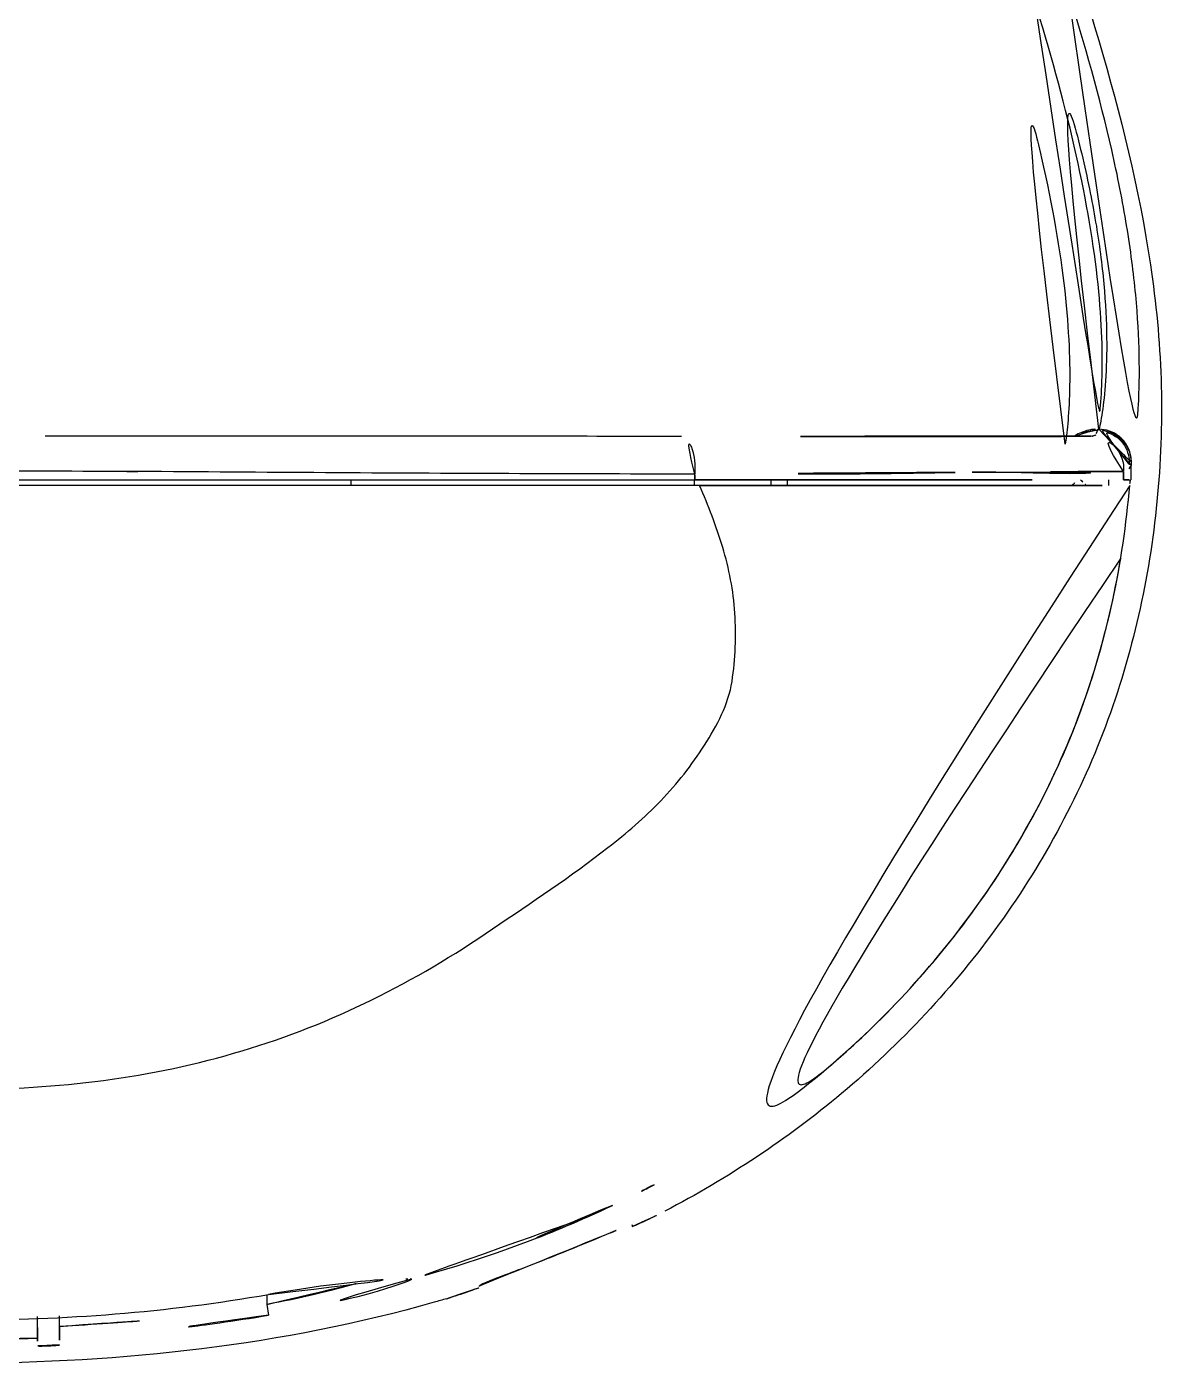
# Model space of a CAD drawing. Extents: x 16296660632 to 16296681399, y -37409619871 to -37409615168.
# Drawn here: x 16296680896.96 to 16296680930.28, y -37409615467.45 to -37409615428.23 of the extents above; entities that cross this region are included whole.
import ezdxf

# ---------------------------------------------------------------- set-up
doc = ezdxf.new("R2010")
doc.units = 0
doc.header["$LTSCALE"] = 10
doc.header["$MEASUREMENT"] = 0
doc.layers.add('1', color=7, linetype='CONTINUOUS')

msp = doc.modelspace()

# ---------------------------------------------------------------- linework, layer by layer
at = {"layer": '1', "color": 7, "linetype": 'Continuous'}
for p, q in [((16296680928.3787, -37409615440.066208), (16296680928.3787, -37409615440.065323)), ((16296680928.4118, -37409615440.066208), (16296680928.3787, -37409615440.066208)), ((16296680928.386021, -37409615440.038261), (16296680928.41959, -37409615440.038261)), ((16296680928.386021, -37409615440.065308), (16296680928.386021, -37409615440.038261)), ((16296680928.4118, -37409615440.066208), (16296680928.4118, -37409615440.065323)), ((16296680929.30752, -37409615441.059647), (16296680929.37137, -37409615441.063507)), ((16296680929.363729, -37409615441.525238), (16296680929.363729, -37409615441.090599)), ((16296680906.484369, -37409615441.685226), (16296680906.484369, -37409615441.525253)), ((16296680916.55051, -37409615441.685226), (16296680916.55051, -37409615441.525238)), ((16296680918.804371, -37409615441.685226), (16296680918.804371, -37409615441.525253)), ((16296680919.28437, -37409615441.685226), (16296680919.28437, -37409615441.525253)), ((16296680928.708179, -37409615441.685226), (16296680928.708179, -37409615441.52523)), ((16296680904.00437, -37409615465.431183), (16296680904.00437, -37409615465.720047)), ((16296680904.00437, -37409615465.720047), (16296680904.05735, -37409615466.035431)), ((16296680897.28437, -37409615466.390862), (16296680897.28437, -37409615466.077408)), ((16296680897.92437, -37409615466.363426), (16296680897.92437, -37409615466.055771))]:
    msp.add_line(p, q, dxfattribs=at)
for centre, major_axis, ratio, start_param, end_param in [((16296680928.19495, -37409615441.205238), (0, 0.96), 0.989919391, 4.639325054, 6.278197855), ((16296680916.14513, -37409615441.205238), (0, 0.96), 0.441502173, 4.55423186, 6.214181258), ((16296680908.151699, -37409615464.655502), (0.059886, 0.314346), 0.996843759, 3.137527608, 3.596753726)]:
    msp.add_ellipse(centre, major_axis=major_axis, ratio=ratio, start_param=start_param, end_param=end_param, dxfattribs=at)
for points, knots in [([(16296680921.09012, -37409615394.485237), (16296680921.082781, -37409615394.897728), (16296680921.081261, -37409615395.310387), (16296680921.123409, -37409615400.231354), (16296680921.745831, -37409615404.72757), (16296680923.179899, -37409615411.345291), (16296680923.74094, -37409615413.526894), (16296680924.97072, -37409615417.847427), (16296680925.640221, -37409615419.991127), (16296680927.735201, -37409615426.445099), (16296680929.27696, -37409615430.782913), (16296680930.096569, -37409615436.328323), (16296680930.20504, -37409615437.44355), (16296680930.27873, -37409615439.688263), (16296680930.244841, -37409615440.817963), (16296680929.94018, -37409615444.194847), (16296680929.46076, -37409615446.430023), (16296680927.907721, -37409615450.688797), (16296680926.821211, -37409615452.708473), (16296680924.16493, -37409615456.40374), (16296680922.598471, -37409615458.080353), (16296680919.27051, -37409615460.870117), (16296680917.53039, -37409615462.016327), (16296680915.68437, -37409615462.98468)], [0, 0, 0, 0, 0.016472801, 0.016472801, 0.196467094, 0.196467094, 0.28646424, 0.28646424, 0.376461386, 0.376461386, 0.556455678, 0.556455678, 0.601454252, 0.601454252, 0.646452825, 0.646452825, 0.736449971, 0.736449971, 0.826447117, 0.826447117, 0.916444263, 0.916444263, 1, 1, 1, 1]), ([(16296680927.507311, -37409615427.158432), (16296680928.00341, -37409615428.742104), (16296680928.45146, -37409615430.322304), (16296680928.969179, -37409615432.602524), (16296680929.117201, -37409615433.352982), (16296680929.350821, -37409615434.773132), (16296680929.438259, -37409615435.450432), (16296680929.619829, -37409615437.37764), (16296680929.62602, -37409615438.47702), (16296680929.534679, -37409615440.187401), (16296680929.446131, -37409615440.771858), (16296680929.37137, -37409615441.063507)], [0, 0, 0, 0, 0.25, 0.25, 0.375, 0.375, 0.5, 0.5, 0.75, 0.75, 1, 1, 1, 1]), ([(16296680926.52557, -37409615427.445236), (16296680926.968121, -37409615428.892731), (16296680927.37925, -37409615430.349716), (16296680928.00959, -37409615433.111214), (16296680928.24292, -37409615434.406563), (16296680928.500389, -37409615436.728882), (16296680928.531969, -37409615437.714203), (16296680928.505079, -37409615438.858063), (16296680928.483191, -37409615439.178902), (16296680928.43556, -37409615439.701469), (16296680928.418449, -37409615439.903648), (16296680928.386021, -37409615440.038261)], [0, 0, 0, 0, 0.25, 0.25, 0.5, 0.5, 0.75, 0.75, 0.875, 0.875, 1, 1, 1, 1]), ([(16296680928.41959, -37409615440.038261), (16296680928.492901, -37409615439.767372), (16296680928.57864, -37409615439.241524), (16296680928.66692, -37409615437.709663), (16296680928.661221, -37409615436.722397), (16296680928.483419, -37409615434.9795), (16296680928.39768, -37409615434.36557), (16296680928.168209, -37409615433.075493), (16296680928.022551, -37409615432.392113), (16296680927.51446, -37409615430.31881), (16296680927.075769, -37409615428.882477), (16296680926.59177, -37409615427.445236)], [0, 0, 0, 0, 0.25, 0.25, 0.5, 0.5, 0.625, 0.625, 0.75, 0.75, 1, 1, 1, 1]), ([(16296680927.426189, -37409615440.472733), (16296680927.463711, -37409615440.335487), (16296680927.482, -37409615440.131233), (16296680927.529329, -37409615439.606483), (16296680927.550289, -37409615439.285271), (16296680927.577141, -37409615438.137321), (16296680927.545179, -37409615437.143677), (16296680927.286131, -37409615434.803017), (16296680927.053949, -37409615433.48716), (16296680926.426861, -37409615430.677399), (16296680926.01025, -37409615429.194183), (16296680925.566429, -37409615427.711807)], [0, 0, 0, 0, 0.125, 0.125, 0.25, 0.25, 0.5, 0.5, 0.75, 0.75, 1, 1, 1, 1]), ([(16296680916.174351, -37409615440.24752), (16296680914.72863, -37409615440.247543), (16296680913.229401, -37409615440.246727), (16296680910.18734, -37409615440.246147), (16296680908.637541, -37409615440.245934), (16296680903.91081, -37409615440.245422), (16296680900.721399, -37409615440.245239), (16296680897.502069, -37409615440.245239)], [0, 0, 0, 0, 0.25, 0.25, 0.5, 0.5, 1, 1, 1, 1]), ([(16296680928.19969, -37409615440.245247), (16296680927.979389, -37409615440.245407), (16296680927.53315, -37409615440.247627), (16296680926.19157, -37409615440.247414), (16296680925.314421, -37409615440.247833), (16296680923.2265, -37409615440.248543), (16296680922.00198, -37409615440.248337), (16296680919.266581, -37409615440.247902), (16296680917.778589, -37409615440.247498), (16296680916.174351, -37409615440.24752)], [0, 0, 0, 0, 0.25, 0.25, 0.5, 0.5, 0.75, 0.75, 1, 1, 1, 1]), ([(16296680927.700331, -37409615440.238792), (16296680927.721319, -37409615440.225403), (16296680927.742661, -37409615440.212639), (16296680927.89077, -37409615440.129913), (16296680928.031309, -37409615440.080238), (16296680928.17412, -37409615440.056053), (16296680928.2159, -37409615440.048973), (16296680928.258089, -37409615440.043991), (16296680928.328871, -37409615440.039207), (16296680928.35745, -37409615440.038254), (16296680928.386021, -37409615440.038261)], [0, 0, 0, 0, 0.103473315, 0.103473315, 0.707975798, 0.707975798, 0.707975798, 0.882449713, 0.882449713, 1, 1, 1, 1]), ([(16296680928.3787, -37409615440.066208), (16296680928.23617, -37409615440.066147), (16296680928.091681, -37409615440.090851), (16296680927.88735, -37409615440.162491), (16296680927.819229, -37409615440.193359), (16296680927.75424, -37409615440.229767)], [0, 0, 0, 0, 0.658350259, 0.658350259, 1, 1, 1, 1]), ([(16296680928.234659, -37409615440.242393), (16296680928.232229, -37409615440.242813), (16296680928.22982, -37409615440.243172), (16296680928.21847, -37409615440.244652), (16296680928.20929, -37409615440.245239), (16296680928.199841, -37409615440.245247)], [0, 0, 0, 0, 0.216113607, 0.216113607, 1, 1, 1, 1]), ([(16296680928.41959, -37409615440.038261), (16296680928.52532, -37409615440.038322), (16296680928.63249, -37409615440.05658), (16296680928.83201, -37409615440.126549), (16296680928.92709, -37409615440.179207), (16296680929.027981, -37409615440.259644), (16296680929.0457, -37409615440.274857), (16296680929.14221, -37409615440.364128), (16296680929.209869, -37409615440.452408), (16296680929.31077, -37409615440.643547), (16296680929.345461, -37409615440.748993), (16296680929.36182, -37409615440.855751), (16296680929.36833, -37409615440.8983), (16296680929.372049, -37409615440.941368), (16296680929.37347, -37409615441.010773), (16296680929.37295, -37409615441.037193), (16296680929.37137, -37409615441.063507)], [0, 0, 0, 0, 0.203636088, 0.203636088, 0.407224775, 0.407224775, 0.451553259, 0.451553259, 0.659885976, 0.659885976, 0.867922557, 0.867922557, 0.867922557, 0.949862618, 0.949862618, 1, 1, 1, 1]), ([(16296680929.36376, -37409615441.0905), (16296680929.37044, -37409615440.981461), (16296680929.35849, -37409615440.869766), (16296680929.299, -37409615440.659447), (16296680929.250589, -37409615440.557922), (16296680929.12472, -37409615440.38018), (16296680929.045719, -37409615440.3013), (16296680928.86941, -37409615440.17733), (16296680928.769899, -37409615440.130096), (16296680928.6668, -37409615440.101257), (16296680928.62674, -37409615440.09005), (16296680928.585871, -37409615440.081467), (16296680928.500719, -37409615440.069382), (16296680928.456209, -37409615440.066231), (16296680928.4118, -37409615440.066208)], [0, 0, 0, 0, 0.210446106, 0.210446106, 0.42109822, 0.42109822, 0.630106991, 0.630106991, 0.8363501, 0.8363501, 0.8363501, 0.91548013, 0.91548013, 1, 1, 1, 1]), ([(16296680929.30752, -37409615441.059647), (16296680929.31143, -37409615440.994942), (16296680929.30847, -37409615440.929459), (16296680929.29871, -37409615440.865372), (16296680929.283501, -37409615440.765556), (16296680929.251169, -37409615440.666962), (16296680929.157089, -37409615440.488243), (16296680929.09399, -37409615440.405693), (16296680929.00392, -37409615440.322227), (16296680928.987391, -37409615440.307999), (16296680928.893259, -37409615440.232819), (16296680928.804541, -37409615440.183601), (16296680928.61832, -37409615440.118248), (16296680928.51827, -37409615440.101227), (16296680928.41959, -37409615440.101227)], [0, 0, 0, 0, 0.132520907, 0.132520907, 0.132520907, 0.340627185, 0.340627185, 0.54889904, 0.54889904, 0.593196012, 0.593196012, 0.7965878, 0.7965878, 1, 1, 1, 1]), ([(16296680900.227409, -37409615441.276787), (16296680898.503151, -37409615441.264191), (16296680895.04845, -37409615441.240143), (16296680891.59375, -37409615441.26416), (16296680889.87355, -37409615441.276733)], [0, 0, 0, 0, 0.500591298, 1, 1, 1, 1]), ([(16296680916.563681, -37409615441.356438), (16296680913.250891, -37409615441.351334), (16296680907.91773, -37409615441.332527), (16296680902.30064, -37409615441.291992), (16296680900.343861, -37409615441.277641), (16296680900.227409, -37409615441.276787)], [0, 0, 0, 0, 0.652897669, 0.979346504, 1, 1, 1, 1]), ([(16296680924.2033, -37409615441.30468), (16296680923.163731, -37409615441.318253), (16296680921.98661, -37409615441.342918), (16296680919.42082, -37409615441.354134), (16296680918.033079, -37409615441.346046), (16296680916.563681, -37409615441.356438)], [0, 0, 0, 0, 0.5, 0.5, 1, 1, 1, 1]), ([(16296680924.2033, -37409615441.30468), (16296680923.171209, -37409615441.310966), (16296680921.98625, -37409615441.31881), (16296680919.4168, -37409615441.336327), (16296680918.037729, -37409615441.346024), (16296680916.563681, -37409615441.356438)], [0, 0, 0, 0, 0.5, 0.5, 1, 1, 1, 1]), ([(16296680924.990681, -37409615441.300011), (16296680926.088499, -37409615441.302818), (16296680926.985821, -37409615441.347343), (16296680928.390869, -37409615441.336906), (16296680928.87923, -37409615441.279037), (16296680929.142731, -37409615441.275307)], [0, 0, 0, 0, 0.5, 0.5, 1, 1, 1, 1]), ([(16296680929.142731, -37409615441.275307), (16296680928.878349, -37409615441.279053), (16296680928.39369, -37409615441.282661), (16296680926.99136, -37409615441.290047), (16296680926.077459, -37409615441.293747), (16296680924.990681, -37409615441.300011)], [0, 0, 0, 0, 0.5, 0.5, 1, 1, 1, 1]), ([(16296680873.38224, -37409615441.685226), (16296680873.125771, -37409615442.286751), (16296680872.892059, -37409615442.89386), (16296680872.512819, -37409615444.142052), (16296680872.39006, -37409615444.783279), (16296680872.309879, -37409615446.084419), (16296680872.330111, -37409615446.749313), (16296680872.526011, -37409615448.068817), (16296680872.85638, -37409615448.700996), (16296680873.598379, -37409615449.873077), (16296680874.031139, -37409615450.428482), (16296680874.987789, -37409615451.42598), (16296680875.5124, -37409615451.875191), (16296680877.149429, -37409615453.156219), (16296680878.315701, -37409615453.916763), (16296680881.748989, -37409615456.271004), (16296680884.18734, -37409615457.500938), (16296680888.1651, -37409615458.681641), (16296680889.53294, -37409615458.969704), (16296680892.28203, -37409615459.329987), (16296680893.67524, -37409615459.413307), (16296680896.461479, -37409615459.411392), (16296680897.844959, -37409615459.326683), (16296680900.58959, -37409615458.963531), (16296680901.961519, -37409615458.672256), (16296680905.92433, -37409615457.490318), (16296680908.351721, -37409615456.262871), (16296680911.7679, -37409615453.92025), (16296680912.929079, -37409615453.162697), (16296680914.55945, -37409615451.889137), (16296680915.08695, -37409615451.439034), (16296680916.049841, -37409615450.438103), (16296680916.47377, -37409615449.89518), (16296680917.21587, -37409615448.73098), (16296680917.552811, -37409615448.111877), (16296680917.759109, -37409615446.768822), (16296680917.779739, -37409615446.10183), (16296680917.69817, -37409615444.771767), (16296680917.57061, -37409615444.122063), (16296680917.193621, -37409615442.886337), (16296680916.96154, -37409615442.283401), (16296680916.706499, -37409615441.685226)], [0, 0, 0, 0, 0.03125, 0.03125, 0.0625, 0.0625, 0.09375, 0.09375, 0.125, 0.125, 0.15625, 0.15625, 0.1875, 0.1875, 0.25, 0.25, 0.375, 0.375, 0.4375, 0.4375, 0.5, 0.5, 0.5625, 0.5625, 0.625, 0.625, 0.75, 0.75, 0.8125, 0.8125, 0.84375, 0.84375, 0.875, 0.875, 0.90625, 0.90625, 0.9375, 0.9375, 0.96875, 0.96875, 1, 1, 1, 1]), ([(16296680916.706499, -37409615441.685226), (16296680915.040609, -37409615441.685226), (16296680913.321171, -37409615441.685226), (16296680909.792179, -37409615441.685226), (16296680907.973829, -37409615441.685226), (16296680904.31539, -37409615441.685226), (16296680902.470579, -37409615441.685226), (16296680898.75787, -37409615441.685226), (16296680896.88925, -37409615441.685226), (16296680893.154591, -37409615441.685226), (16296680891.290791, -37409615441.685226), (16296680887.580721, -37409615441.685226), (16296680885.729561, -37409615441.685226), (16296680880.231899, -37409615441.685226), (16296680876.711519, -37409615441.685226), (16296680873.38224, -37409615441.685226)], [0, 0, 0, 0, 0.125, 0.125, 0.25, 0.25, 0.375, 0.375, 0.5, 0.5, 0.625, 0.625, 0.75, 0.75, 1, 1, 1, 1]), ([(16296680873.525061, -37409615441.525238), (16296680875.19438, -37409615441.525238), (16296680876.924419, -37409615441.525238), (16296680880.425529, -37409615441.525238), (16296680882.205669, -37409615441.525238), (16296680887.624041, -37409615441.525238), (16296680891.34598, -37409615441.525238), (16296680898.76515, -37409615441.525238), (16296680902.431919, -37409615441.525238), (16296680907.83699, -37409615441.525238), (16296680909.62184, -37409615441.525238), (16296680913.151939, -37409615441.525238), (16296680914.894819, -37409615441.525238), (16296680916.563681, -37409615441.525238)], [0, 0, 0, 0, 0.125, 0.125, 0.25, 0.25, 0.5, 0.5, 0.75, 0.75, 0.875, 0.875, 1, 1, 1, 1]), ([(16296680929.3244, -37409615441.685226), (16296680929.13377, -37409615443.966331), (16296680928.66371, -37409615446.179314), (16296680927.48752, -37409615449.383919), (16296680927.00923, -37409615450.43399), (16296680925.92523, -37409615452.428162), (16296680925.316641, -37409615453.381493), (16296680923.303379, -37409615456.118301), (16296680921.700649, -37409615457.787811), (16296680918.175529, -37409615460.630272), (16296680916.21977, -37409615461.833351), (16296680914.15, -37409615462.813492)], [0, 0, 0, 0, 0.25, 0.25, 0.375, 0.375, 0.5, 0.5, 0.75, 0.75, 1, 1, 1, 1]), ([(16296680916.563681, -37409615441.525238), (16296680918.226589, -37409615441.525238), (16296680919.794689, -37409615441.525238), (16296680922.610149, -37409615441.525238), (16296680923.879351, -37409615441.525238), (16296680927.176029, -37409615441.525238), (16296680928.617741, -37409615441.525238), (16296680929.142731, -37409615441.525238)], [0, 0, 0, 0, 0.25, 0.25, 0.5, 0.5, 1, 1, 1, 1]), ([(16296680916.706499, -37409615441.685226), (16296680918.53776, -37409615441.685226), (16296680920.209261, -37409615441.685226), (16296680922.482201, -37409615441.685226), (16296680923.204269, -37409615441.685226), (16296680924.5282, -37409615441.685226), (16296680925.13422, -37409615441.685226), (16296680926.78598, -37409615441.685226), (16296680927.67219, -37409615441.685226), (16296680928.89426, -37409615441.685226), (16296680929.247669, -37409615441.685226), (16296680929.3244, -37409615441.685226)], [0, 0, 0, 0, 0.25, 0.25, 0.375, 0.375, 0.5, 0.5, 0.75, 0.75, 1, 1, 1, 1]), ([(16296680927.881491, -37409615441.525642), (16296680927.89942, -37409615441.542427), (16296680927.91766, -37409615441.558899), (16296680927.955799, -37409615441.593323), (16296680927.975771, -37409615441.611214), (16296680927.99579, -37409615441.629044)], [0, 0, 0, 0, 0.478173453, 0.478173453, 1, 1, 1, 1]), ([(16296680929.142731, -37409615441.525238), (16296680929.170811, -37409615441.525238), (16296680929.19659, -37409615441.525238), (16296680929.24354, -37409615441.525238), (16296680929.2647, -37409615441.525238), (16296680929.318371, -37409615441.525238), (16296680929.345221, -37409615441.525238), (16296680929.363729, -37409615441.525238)], [0, 0, 0, 0, 0.259666725, 0.259666725, 0.519333791, 0.519333791, 1, 1, 1, 1]), ([(16296680929.06148, -37409615443.82325), (16296680928.82058, -37409615445.276917), (16296680928.457649, -37409615446.699257), (16296680927.25419, -37409615450.089729), (16296680926.238079, -37409615452.031799), (16296680923.78928, -37409615455.538307), (16296680922.34103, -37409615457.145752), (16296680919.14127, -37409615459.931473), (16296680917.42226, -37409615461.101143), (16296680915.591949, -37409615462.087151)], [0, 0, 0, 0, 0.188271247, 0.188271247, 0.462393411, 0.462393411, 0.736515575, 0.736515575, 1, 1, 1, 1]), ([(16296680913.36727, -37409615463.171463), (16296680911.865311, -37409615463.834534), (16296680910.30076, -37409615464.39106), (16296680908.542459, -37409615464.891769), (16296680908.39562, -37409615464.932671), (16296680908.2484, -37409615464.972763)], [0, 0, 0, 0, 0.916704553, 0.916704553, 1, 1, 1, 1]), ([(16296680910.24437, -37409615465.171127), (16296680910.24437, -37409615465.14856), (16296680910.508751, -37409615465.042847), (16296680911.351471, -37409615464.721336), (16296680911.922331, -37409615464.505074), (16296680913.062771, -37409615464.050491), (16296680913.61821, -37409615463.817619), (16296680914.459961, -37409615463.464287), (16296680914.724369, -37409615463.357063), (16296680914.724369, -37409615463.380928)], [0, 0, 0, 0, 0.25, 0.25, 0.5, 0.5, 0.75, 0.75, 1, 1, 1, 1]), ([(16296680914.724369, -37409615463.43058), (16296680914.724369, -37409615463.434387), (16296680914.739969, -37409615463.43074), (16296680914.799259, -37409615463.409218), (16296680914.843611, -37409615463.391113), (16296680914.95459, -37409615463.342873), (16296680915.023109, -37409615463.311836), (16296680915.17968, -37409615463.238487), (16296680915.270809, -37409615463.194519), (16296680915.468019, -37409615463.096626), (16296680915.577169, -37409615463.040916), (16296680915.68437, -37409615462.98468)], [0, 0, 0, 0, 0.186194993, 0.186194993, 0.37204864, 0.37204864, 0.563035591, 0.563035591, 0.770836828, 0.770836828, 1, 1, 1, 1]), ([(16296680904.05883, -37409615465.424294), (16296680905.10223, -37409615465.24015), (16296680906.131189, -37409615465.10704), (16296680907.666809, -37409615464.962936), (16296680908.154209, -37409615464.948021), (16296680908.235661, -37409615464.964088)], [0, 0, 0, 0, 0.5, 0.5, 1, 1, 1, 1]), ([(16296680904.00437, -37409615465.720047), (16296680904.96994, -37409615465.544342), (16296680905.90185, -37409615465.319237), (16296680906.69046, -37409615465.089867), (16296680906.77446, -37409615465.064796), (16296680906.85433, -37409615465.04039)], [0, 0, 0, 0, 0.88855998, 0.88855998, 1, 1, 1, 1]), ([(16296680908.247761, -37409615464.975166), (16296680908.228161, -37409615465.020477), (16296680907.75046, -37409615465.193207), (16296680906.20488, -37409615465.614143), (16296680905.1483, -37409615465.85218), (16296680904.05735, -37409615466.035431)], [0, 0, 0, 0, 0.5, 0.5, 1, 1, 1, 1]), ([(16296680909.28437, -37409615465.550034), (16296680909.396481, -37409615465.516953), (16296680909.509781, -37409615465.482224), (16296680909.720119, -37409615465.415329), (16296680909.820141, -37409615465.382233), (16296680909.991489, -37409615465.323219), (16296680910.06558, -37409615465.296402), (16296680910.174669, -37409615465.254402), (16296680910.212641, -37409615465.238228), (16296680910.23987, -37409615465.223503), (16296680910.24437, -37409615465.220078), (16296680910.24437, -37409615465.218117)], [0, 0, 0, 0, 0.227661473, 0.227661473, 0.45544049, 0.45544049, 0.680814191, 0.680814191, 0.89704369, 0.89704369, 1, 1, 1, 1]), ([(16296680909.28437, -37409615465.550034), (16296680909.162649, -37409615465.585953), (16296680909.04068, -37409615465.621323), (16296680904.50708, -37409615466.912354), (16296680899.775721, -37409615467.445236), (16296680890.313021, -37409615467.445236), (16296680885.581671, -37409615466.912354), (16296680881.048059, -37409615465.621323), (16296680880.92609, -37409615465.585953), (16296680880.804371, -37409615465.550034)], [0, 0, 0, 0, 0.013479131, 0.013479131, 0.5, 0.5, 0.986520869, 0.986520869, 1, 1, 1, 1]), ([(16296680886.029909, -37409615465.424294), (16296680889.009041, -37409615465.95005), (16296680892.031179, -37409615466.175827), (16296680898.054991, -37409615466.175957), (16296680901.07999, -37409615465.949997), (16296680904.05883, -37409615465.424294)], [0, 0, 0, 0, 0.5, 0.5, 1, 1, 1, 1]), ([(16296680897.28437, -37409615466.390862), (16296680897.28437, -37409615466.42672), (16296680897.28437, -37409615466.463074), (16296680897.28437, -37409615466.530746), (16296680897.28437, -37409615466.563004), (16296680897.28437, -37409615466.619003), (16296680897.28437, -37409615466.643501), (16296680897.28437, -37409615466.681473), (16296680897.28437, -37409615466.695473), (16296680897.28437, -37409615466.707787), (16296680897.28437, -37409615466.709267), (16296680897.28437, -37409615466.710739)], [0, 0, 0, 0, 0.220021765, 0.220021765, 0.440047879, 0.440047879, 0.660004936, 0.660004936, 0.879815547, 0.879815547, 1, 1, 1, 1]), ([(16296680897.92437, -37409615466.363426), (16296680897.92437, -37409615466.399323), (16296680897.92437, -37409615466.435707), (16296680897.92437, -37409615466.503441), (16296680897.92437, -37409615466.535721), (16296680897.92437, -37409615466.591751), (16296680897.92437, -37409615466.616272), (16296680897.92437, -37409615466.654251), (16296680897.92437, -37409615466.668243), (16296680897.92437, -37409615466.680527), (16296680897.92437, -37409615466.681999), (16296680897.92437, -37409615466.683472)], [0, 0, 0, 0, 0.220150336, 0.220150336, 0.440308003, 0.440308003, 0.660349159, 0.660349159, 0.880143601, 0.880143601, 1, 1, 1, 1]), ([(16296680897.92437, -37409615466.907669), (16296680897.92474, -37409615466.909393), (16296680897.91818, -37409615466.910599), (16296680897.894449, -37409615466.914093), (16296680897.876591, -37409615466.916069), (16296680897.83182, -37409615466.920113), (16296680897.804279, -37409615466.922249), (16296680897.743441, -37409615466.926331), (16296680897.709311, -37409615466.928337), (16296680897.651409, -37409615466.93132), (16296680897.627819, -37409615466.932426), (16296680897.5686, -37409615466.934937), (16296680897.53232, -37409615466.936234), (16296680897.46475, -37409615466.938148), (16296680897.432541, -37409615466.938797), (16296680897.376619, -37409615466.939407), (16296680897.35214, -37409615466.939392), (16296680897.31418, -37409615466.938713), (16296680897.300159, -37409615466.938042), (16296680897.287029, -37409615466.936501), (16296680897.28414, -37409615466.93615), (16296680897.28438, -37409615466.934624)], [0, 0, 0, 0, 0.107537969, 0.107537969, 0.215067011, 0.215067011, 0.322723158, 0.322723158, 0.430463399, 0.430463399, 0.50026359, 0.50026359, 0.607623496, 0.607623496, 0.714990595, 0.714990595, 0.822258375, 0.822258375, 0.92948495, 0.92948495, 1, 1, 1, 1])]:
    msp.add_open_spline(points, degree=3, knots=knots, dxfattribs=at)
for points, degree in [([(16296680928.234659, -37409615440.242393), (16296680928.322161, -37409615440.229279), (16296680928.38142, -37409615440.171043), (16296680928.4118, -37409615440.066208)], 3), ([(16296680928.3787, -37409615440.066208), (16296680928.349039, -37409615440.170319), (16296680928.300671, -37409615440.229187), (16296680928.234659, -37409615440.242393)], 3), ([(16296680916.563681, -37409615441.525238), (16296680916.563681, -37409615441.356438)], 1), ([(16296680924.2033, -37409615441.30468), (16296680922.12487, -37409615441.317337), (16296680919.49902, -37409615441.335693), (16296680916.563681, -37409615441.356438)], 3), ([(16296680924.990681, -37409615441.300011), (16296680924.737949, -37409615441.30146), (16296680924.475309, -37409615441.303017), (16296680924.2033, -37409615441.30468)], 3), ([(16296680929.142731, -37409615441.525238), (16296680929.142731, -37409615441.275307)], 1), ([(16296680929.363741, -37409615441.090553), (16296680929.32556, -37409615441.212349), (16296680929.251341, -37409615441.273781), (16296680929.142731, -37409615441.275307)], 3), ([(16296680927.6327, -37409615441.69976), (16296680927.69886, -37409615441.625778), (16296680927.76589, -37409615441.550117), (16296680927.83292, -37409615441.474457)], 3), ([(16296680928.015791, -37409615441.646797), (16296680928.03059, -37409615441.65992), (16296680928.04541, -37409615441.673012), (16296680928.060249, -37409615441.686073)], 3), ([(16296680929.33951, -37409615441.525307), (16296680929.331989, -37409615441.622261), (16296680929.32395, -37409615441.719193), (16296680929.315399, -37409615441.816078)], 3), ([(16296680915.36972, -37409615462.205681), (16296680915.047371, -37409615462.375893), (16296680914.72154, -37409615462.540581), (16296680914.39241, -37409615462.699837)], 3), ([(16296680914.15, -37409615462.813492), (16296680912.25079, -37409615463.708939), (16296680910.25493, -37409615464.41851), (16296680908.235661, -37409615464.964088)], 3), ([(16296680914.724369, -37409615463.380928), (16296680914.724369, -37409615463.397476), (16296680914.724369, -37409615463.414032), (16296680914.724369, -37409615463.43058)], 3), ([(16296680908.235661, -37409615464.964088), (16296680908.244459, -37409615464.965736), (16296680908.248711, -37409615464.968628), (16296680908.2484, -37409615464.972763)], 3), ([(16296680908.247761, -37409615464.975166), (16296680908.215851, -37409615464.983856), (16296680908.182171, -37409615464.987579), (16296680908.14913, -37409615464.986069)], 3), ([(16296680908.2484, -37409615464.972763), (16296680908.217211, -37409615464.981262), (16296680908.184349, -37409615464.985023), (16296680908.15205, -37409615464.983772)], 3), ([(16296680910.24437, -37409615465.171127), (16296680910.24437, -37409615465.18679), (16296680910.24437, -37409615465.202454), (16296680910.24437, -37409615465.218117)], 3), ([(16296680897.92437, -37409615466.363426), (16296680899.95104, -37409615466.265289), (16296680901.977711, -37409615466.060471), (16296680904.00437, -37409615465.720047)], 3), ([(16296680904.05735, -37409615466.035431), (16296680902.02672, -37409615466.376534), (16296680899.974039, -37409615466.5849), (16296680897.92437, -37409615466.683609)], 3), ([(16296680897.28437, -37409615466.710876), (16296680895.79171, -37409615466.766273), (16296680894.29838, -37409615466.766327), (16296680892.804371, -37409615466.710876)], 3), ([(16296680897.28437, -37409615466.710876), (16296680897.28437, -37409615466.785568), (16296680897.28437, -37409615466.860252), (16296680897.28437, -37409615466.934937)], 3), ([(16296680897.92437, -37409615466.683609), (16296680897.92437, -37409615466.758331), (16296680897.92437, -37409615466.833054), (16296680897.92437, -37409615466.907784)], 3)]:
    msp.add_open_spline(points, degree=degree, dxfattribs=at)

doc.saveas('drawing.dxf')
